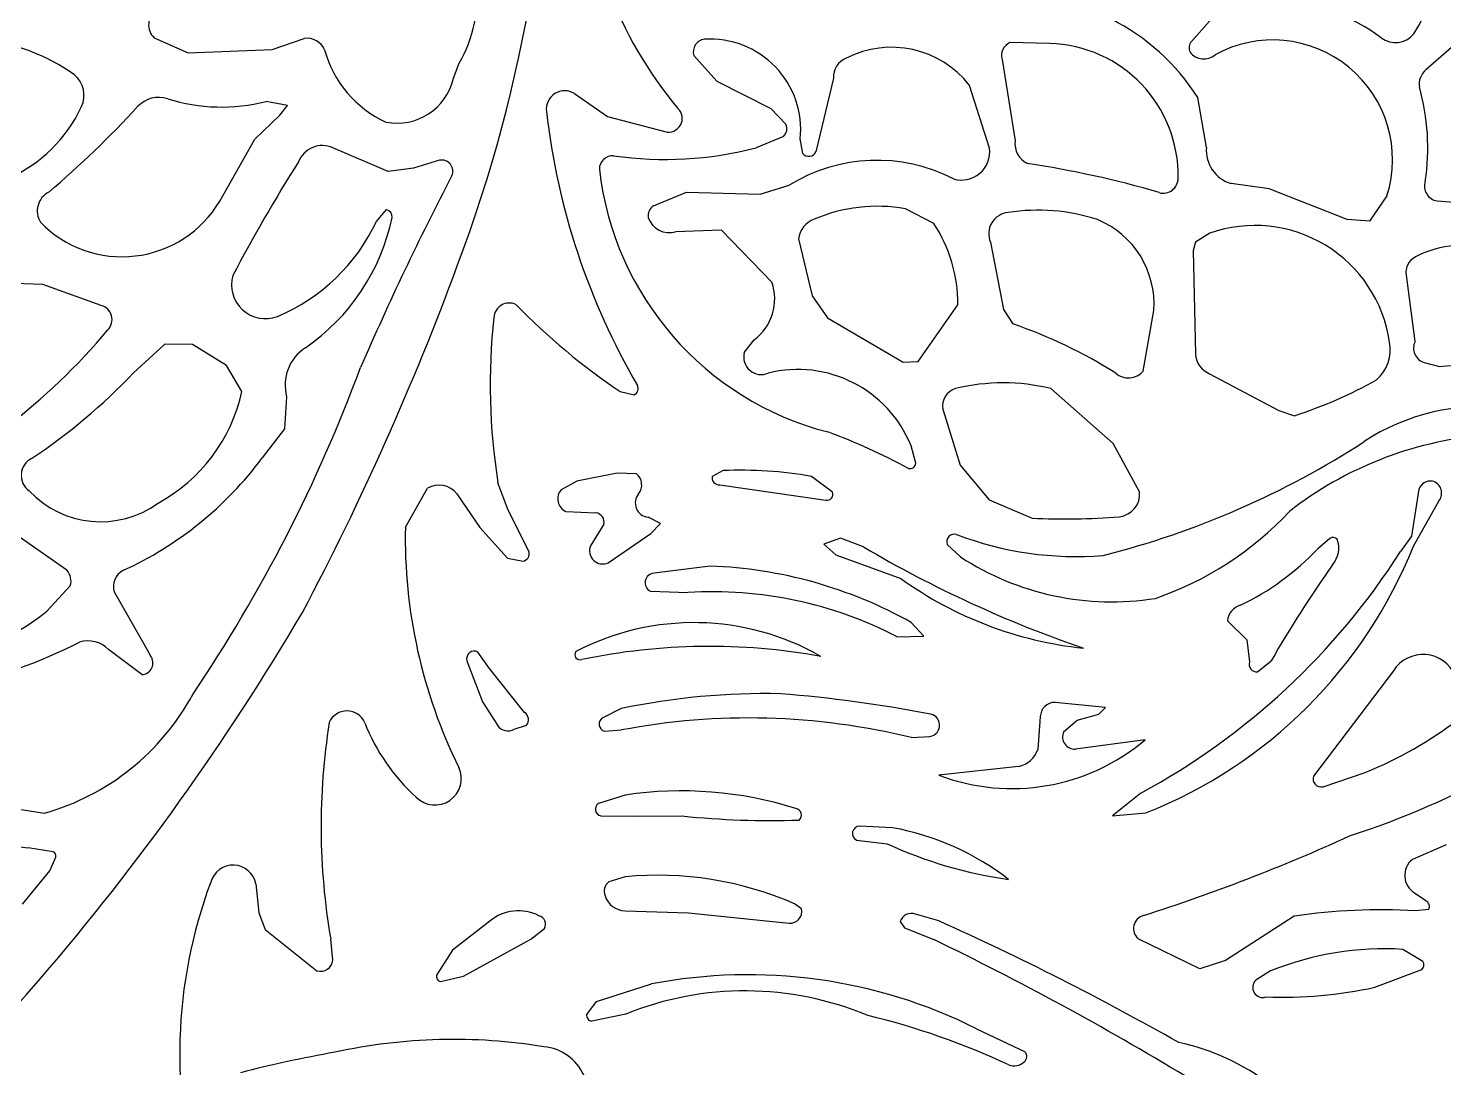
# Model space of a CAD drawing. Header units: millimetres. Extents: x 0.02 to 0.492, y 0.021 to 0.495.
# Drawn here: x 0.361 to 0.4272, y 0.159 to 0.2076 of the extents above; entities that cross this region are included whole.
import ezdxf

# ---------------------------------------------------------------- set-up
doc = ezdxf.new("R2010")
doc.units = ezdxf.units.MM
doc.header["$MEASUREMENT"] = 0
doc.layers.add('WHITE', color=7, linetype='Continuous')

msp = doc.modelspace()

# ---------------------------------------------------------------- linework, layer by layer
at = {"layer": 'WHITE'}
for p, q in [((0.416613896632568, 0.2083401539687111), (0.4153995422167286, 0.2069851199682378)), ((0.4285277449990156, 0.2075324986577693), (0.4263813585926057, 0.2056490886188972)), ((0.3668408220287025, 0.2071554327516458), (0.3684423588215196, 0.2064511809888252)), ((0.3723677477555726, 0.2066080877012831), (0.3738736107201102, 0.2071225803129094)), ((0.4087514828476118, 0.2068928662049995), (0.4069088219183936, 0.2069337213511643)), ((0.3684423588215196, 0.2064511809888252), (0.3723677477555726, 0.2066080877012831)), ((0.3921086534979248, 0.2063215688597174), (0.3931805271397928, 0.2051328998136631)), ((0.4065359496976096, 0.2061460783398762), (0.4071502846487554, 0.2023352618723866)), ((0.3808523698804632, 0.2052604292655277), (0.3811203323601468, 0.2059604931609584)), ((0.3931805271397928, 0.2051328998136631), (0.3957116063645452, 0.2038491728341124)), ((0.3986437333643971, 0.2052665928026315), (0.3978265350180344, 0.2018221310568279)), ((0.4059515691125118, 0.2019960685064044), (0.4050109157693764, 0.2049296971281936)), ((0.37308814835303, 0.2039838116145911), (0.3720861641124251, 0.2041734139720538)), ((0.3865299389300054, 0.2045418504103915), (0.3880644041213326, 0.2034648047144609)), ((0.4161045224670374, 0.2020221881491841), (0.4156937416700995, 0.2043541167627522)), ((0.3715640741458203, 0.2024108707985024), (0.3727244437480456, 0.2035404337167284)), ((0.3727244437480456, 0.2035404337167284), (0.37308814835303, 0.2039838116145911)), ((0.3880644041213326, 0.2034648047144609), (0.3907567251659511, 0.2027621636235802)), ((0.3957116063645452, 0.2038491728341124), (0.3964119768877355, 0.2031127669966093)), ((0.3699167210584548, 0.199513889243585), (0.3715640741458203, 0.2024108707985024)), ((0.3963012367899473, 0.2025367055358515), (0.3950304982285439, 0.2020055216792112)), ((0.3972106806596737, 0.2017446717658299), (0.3970913771561688, 0.2024195956450363)), ((0.377799576973699, 0.2008957680021496), (0.3752137281375535, 0.2020001902553064)), ((0.3802111022048767, 0.2014261078657771), (0.3789915154772991, 0.2010510181346307)), ((0.3789915154772991, 0.2010510181346307), (0.377799576973699, 0.2008957680021496)), ((0.3952069991725097, 0.199834121454398), (0.396575166121185, 0.2002582000475173)), ((0.419048122496454, 0.2000913910648818), (0.4172633929864475, 0.2003306953182417)), ((0.4226949933258773, 0.1986561216986996), (0.419048122496454, 0.2000913910648818)), ((0.3902163997892941, 0.1992872391838121), (0.3917624953128753, 0.1999358719382473)), ((0.3917624953128753, 0.1999358719382473), (0.3952069991725097, 0.199834121454398)), ((0.4245516151008772, 0.1997577196098983), (0.42373981064889, 0.1985707884605532)), ((0.4269017189703234, 0.1995172079384336), (0.4286982498165953, 0.1993833335519809)), ((0.3772550740585868, 0.198564790058792), (0.3777284623822073, 0.1991167737863877)), ((0.403341552106833, 0.1984699823151435), (0.4020101226666533, 0.199157683249675)), ((0.3934094495283794, 0.1981456116744775), (0.391258678070647, 0.1980779908654207)), ((0.3957610081147345, 0.1957185469006227), (0.3934094495283794, 0.1981456116744775)), ((0.42373981064889, 0.1985707884605532), (0.4226949933258773, 0.1986561216986996)), ((0.3970164091524553, 0.1977389702259274), (0.3976530276213293, 0.1950836618105777)), ((0.4059992989759424, 0.1975850066768751), (0.4066005820852814, 0.1944307497838763)), ((0.4155959279967151, 0.1975877638689974), (0.4154888118903633, 0.1972023716794553)), ((0.4162605260783264, 0.1980087951411198), (0.4155959279967151, 0.1975877638689974)), ((0.4154888118903633, 0.1972023716794553), (0.4155850577672178, 0.1923545384799274)), ((0.3616361961944622, 0.1956096655830322), (0.3603063261864156, 0.195654182565165)), ((0.3643692030230793, 0.194631290169267), (0.3616361961944622, 0.1956096655830322)), ((0.4254483380545109, 0.196051968651635), (0.425866640363422, 0.1929364552952292)), ((0.3976530276213293, 0.1950836618105777), (0.3983666378715594, 0.1940512663385)), ((0.4026032910341201, 0.1920004079864523), (0.404470316857467, 0.1946595665296507)), ((0.4066005820852814, 0.1944307497838763), (0.4070402119535602, 0.1937684445541375)), ((0.4131392443184429, 0.1915477419792955), (0.413638457327666, 0.1943898602576944)), ((0.3983666378715594, 0.1940512663385), (0.4019148174600443, 0.1919710628369505)), ((0.3673542015316561, 0.1928098307729369), (0.3658829130045671, 0.1914737717990388)), ((0.3686451258930382, 0.1928009261005564), (0.3673542015316561, 0.1928098307729369)), ((0.3702324152053499, 0.1918226129405606), (0.3686451258930382, 0.1928009261005564)), ((0.3944722657976845, 0.192424350166678), (0.3949378555490586, 0.1930231455662144)), ((0.3709595989473375, 0.1906023383770418), (0.3702324152053499, 0.1918226129405606)), ((0.4019148174600443, 0.1919710628369505), (0.4026032910341201, 0.1920004079864523)), ((0.4262940945729346, 0.1919544805952445), (0.42700828291828, 0.1917769178129652)), ((0.4162549569365512, 0.1914309344445678), (0.4194908904305662, 0.1897096405113133)), ((0.3730503089885757, 0.1903582920756376), (0.3729504020737583, 0.1888590521797258)), ((0.3886566214626627, 0.1906018480116426), (0.3893122172603046, 0.190451896986149)), ((0.411744394710916, 0.1881619092473527), (0.4088149641232564, 0.1907375274882864)), ((0.4037595726006594, 0.1897778561849792), (0.4045758232566354, 0.1871500217511985)), ((0.4194908904305662, 0.1897096405113133), (0.4202241378937911, 0.1894646409915998)), ((0.3729504020737583, 0.1888590521797258), (0.3719054064499267, 0.1874894177699096)), ((0.412972259296114, 0.1859094710642773), (0.411744394710916, 0.1881619092473527)), ((0.4024992694300396, 0.1872448748747825), (0.4022759942075585, 0.1880616461380041)), ((0.3934816975890246, 0.1868947089389958), (0.3929704595380081, 0.1866277145111621)), ((0.4045758232566354, 0.1871500217511985), (0.4059261324969324, 0.1855368342371232)), ((0.3834166448936534, 0.1850530534625696), (0.3829407422533169, 0.1863254105356909)), ((0.3866264363662604, 0.186404704194963), (0.3858920158899776, 0.1860013859979973)), ((0.3885160778172801, 0.1867848623023185), (0.3866264363662604, 0.186404704194963)), ((0.3894250832235674, 0.1867486718658691), (0.3885160778172801, 0.1867848623023185)), ((0.3933215607689421, 0.1862373400525024), (0.3982936795418374, 0.1855067999266283)), ((0.3986035891541925, 0.1858897136684861), (0.3976136794669025, 0.1866287997387051)), ((0.3786056246821829, 0.1842566282636511), (0.3796462318173123, 0.186074211055737)), ((0.3810218265945728, 0.1858107109293608), (0.3820937821496368, 0.1842337371863411)), ((0.4059261324969324, 0.1855368342371232), (0.407939060054994, 0.1846674459312532)), ((0.4260466118074979, 0.1860309438419107), (0.4256998292642136, 0.1838249095437987)), ((0.3844021574043227, 0.1831020604756664), (0.3834166448936534, 0.1850530534625696)), ((0.3861212710987729, 0.1849845876659755), (0.3875297421336705, 0.1849228568824346)), ((0.4257945787702784, 0.1833676267281409), (0.4269992494147997, 0.1854991463043331)), ((0.362759810690258, 0.1822331562324872), (0.3597421911601187, 0.1843401142668016)), ((0.3820937821496368, 0.1842337371863411), (0.383385582442831, 0.1828036417341061)), ((0.3879009027775859, 0.1843829240677121), (0.3872747506675617, 0.1833795650128662)), ((0.39055014939056, 0.1844264989217567), (0.3899685236736733, 0.184716058070267)), ((0.390102165148335, 0.1839482363174084), (0.39055014939056, 0.1844264989217567)), ((0.3881039812731383, 0.1825845996480192), (0.390102165148335, 0.1839482363174084)), ((0.39897733694464, 0.183733234954455), (0.3981884325417676, 0.1834577152761587)), ((0.4000565578429208, 0.1833228277135298), (0.39897733694464, 0.183733234954455)), ((0.4218876580181231, 0.1837265888009553), (0.4213117623914021, 0.1832296447888316)), ((0.4256998292642136, 0.1838249095437987), (0.4251860541899122, 0.1831035137483326)), ((0.3981884325417676, 0.1834577152761587), (0.3987615830810048, 0.1829493859445517)), ((0.3987615830810048, 0.1829493859445517), (0.4017968828310708, 0.1818496883091747)), ((0.4039635521765838, 0.1834334312224931), (0.404589638347738, 0.1828582400130299)), ((0.383385582442831, 0.1828036417341061), (0.3841182885561212, 0.1826516065631764)), ((0.3928771069917947, 0.1824302369455088), (0.3902554307930397, 0.1820972185522249)), ((0.3618294927033989, 0.180325332503485), (0.3629231587642988, 0.1814989851652259)), ((0.3649824504755503, 0.1812255197654534), (0.3663698733822825, 0.1787882944058211)), ((0.3900859838874932, 0.181248805696179), (0.3918340636111343, 0.1811890737577895)), ((0.4028766195001249, 0.179154778221833), (0.4022824967344233, 0.179794042571018)), ((0.4170912338363576, 0.1798597220921647), (0.417990582360944, 0.1789759231358544)), ((0.4016302796518144, 0.1791133378528181), (0.4028766195001249, 0.179154778221833)), ((0.417990582360944, 0.1789759231358544), (0.4181154445104281, 0.1779445045411283)), ((0.3662699592279819, 0.1773466235466395), (0.3647114978108959, 0.1785311681636114)), ((0.3663698733822825, 0.1787882944058211), (0.3666843941696767, 0.178228180642502)), ((0.3825486585929737, 0.1776302468652081), (0.3820043584660954, 0.1784050512016478)), ((0.3814884699089954, 0.177993990442174), (0.3822141762594652, 0.1760721443112757)), ((0.3841899280053491, 0.1755752335445817), (0.3825486585929737, 0.1776302468652081)), ((0.4184908591641791, 0.1774712046000262), (0.4191302964931036, 0.1779897182569043)), ((0.424857720314151, 0.1775317359081963), (0.4211127242102752, 0.1725979814711275)), ((0.3822141762594652, 0.1760721443112757), (0.3829155925881714, 0.1749764398881992)), ((0.388702437558743, 0.1757593151257503), (0.3878468065411729, 0.1753304317906129)), ((0.4113841493987668, 0.1758085687956742), (0.4090186327752751, 0.1760501339053793)), ((0.4110657445161326, 0.1754958543401165), (0.4113841493987668, 0.1758085687956742)), ((0.3837027318617515, 0.1747944943507901), (0.384271856080065, 0.1749789874160448)), ((0.4083271784729456, 0.1753809898072476), (0.4082179928040748, 0.1738469930160698)), ((0.4094190916555684, 0.1746658250781265), (0.4100578676472733, 0.1752142265410302)), ((0.4100578676472733, 0.1752142265410302), (0.4110657445161326, 0.1754958543401165)), ((0.3879233314336017, 0.174695958226324), (0.3887180885051129, 0.1747565224287711)), ((0.4022944953646582, 0.174398643479567), (0.4031630094532756, 0.1744514118169329)), ((0.4132410673512933, 0.17430143323542), (0.4099705860579153, 0.1738662012319459)), ((0.4073122864052208, 0.1730540795555425), (0.4035832232765554, 0.1726403650773201)), ((0.4215626096654361, 0.1721003192153575), (0.4235369463256833, 0.1727669692143102)), ((0.3889010994656303, 0.1717106589168346), (0.3876404511934525, 0.1713122515938306)), ((0.4130368876447006, 0.171803808658845), (0.4117110567691471, 0.1707354106007042)), ((0.3594844018278124, 0.171216544871779), (0.3617080921809883, 0.1708631219246619)), ((0.3877620131949384, 0.1707351328790884), (0.3893820195573748, 0.1707169255989716)), ((0.3893820195573748, 0.1707169255989716), (0.3915695308739663, 0.1707308686177101)), ((0.4117110567691471, 0.1707354106007042), (0.4132735401301527, 0.1708763281691862)), ((0.4014107442006634, 0.170182188424768), (0.3998664283594761, 0.1702568448807141)), ((0.3621152022252945, 0.1690601483948964), (0.360957247607051, 0.1692485673926029)), ((0.3997303223484333, 0.1696034487377781), (0.40115303955014, 0.1694324723291713)), ((0.4273200556453308, 0.1693757963248792), (0.4257484993874004, 0.1686956905753304)), ((0.3619603410399766, 0.1681604218754339), (0.3622505881941441, 0.1688083985444564)), ((0.3606788169435736, 0.1666057688625919), (0.3619603410399766, 0.1681604218754339)), ((0.3888901597049543, 0.1678872522174516), (0.388127750054255, 0.1676541470145861)), ((0.3716148787427656, 0.1675540999335527), (0.3717507674843226, 0.1662061675322504)), ((0.425847704043906, 0.1671309227848065), (0.4263740675139588, 0.1667685204394386)), ((0.3888891724991233, 0.1662976323927257), (0.3918531466795106, 0.166197073970185)), ((0.397148800181379, 0.1663813231046846), (0.3968271138479773, 0.1666217906906668)), ((0.4265125535483605, 0.1663522277396143), (0.4258785251035189, 0.1662925566028133)), ((0.3717507674843226, 0.1662061675322504), (0.3720394138548863, 0.1654235033176856)), ((0.3825665864908713, 0.1658122291219132), (0.3808140346588574, 0.1644437657270428)), ((0.3918531466795106, 0.166197073970185), (0.3947376446475678, 0.1659071921455154)), ((0.3947376446475678, 0.1659071921455154), (0.3965757255134758, 0.1657164750493026)), ((0.4017675268451725, 0.1657853279856128), (0.4019713804153282, 0.1654978257543402)), ((0.4035798455074684, 0.1658164898925472), (0.4024811204428111, 0.166133568793191)), ((0.4202182871586955, 0.1660395409670429), (0.4169971075695559, 0.1639715743049696)), ((0.3720394138548863, 0.1654235033176856), (0.3744694322979139, 0.1634872909232908)), ((0.3813340158005391, 0.1632354476346948), (0.3844789333924036, 0.1649731571444751)), ((0.3844789333924036, 0.1649731571444751), (0.3851225836949418, 0.1654689746312304)), ((0.4019713804153282, 0.1654978257543402), (0.4033433214666425, 0.1649507344368448)), ((0.4158025817112936, 0.1635732967962613), (0.4129103451355823, 0.1649877250684892)), ((0.3752142236738071, 0.1639893688592336), (0.3751146288707098, 0.1649680810158014)), ((0.3808140346588574, 0.1644437657270428), (0.3800651629853652, 0.163278842894696)), ((0.4262300675156892, 0.1639214554133681), (0.4253049208006034, 0.1644884608071467)), ((0.4169971075695559, 0.1639715743049696), (0.4158025817112936, 0.1635732967962613)), ((0.3802496200399628, 0.1629824285211051), (0.3813340158005391, 0.1632354476346948)), ((0.4191073750122395, 0.1634779980060951), (0.4184131268571516, 0.1630394610531997)), ((0.4239892586825336, 0.1627141987705318), (0.4261806508877272, 0.1635383727015486)), ((0.3875519755625505, 0.1620560370200204), (0.3901287799814682, 0.1628697380099576)), ((0.3870993682292745, 0.1614470103544714), (0.3875519755625505, 0.1620560370200204)), ((0.3889302731247275, 0.1614630281163785), (0.3873377838929658, 0.1611281983903076)), ((0.4053364035779196, 0.1607762240758045), (0.4076124647995693, 0.1596901801437443))]:
    msp.add_line(p, q, dxfattribs=at)
for centre, radius, start, end in [((0.3157785748365341, 0.2210578553103903), 0.0697327697774539, 339.3596614716636, 23.8060926921506), ((0.4057798232460907, 0.2159862510236993), 0.0188412431731518, 180.2722249396724, 220.0869861308453), ((0.4217288390440663, 0.2100895975578846), 0.0049256057212644, 326.0110012317197, 47.85603359467176), ((0.3757981650256237, 0.2090822131036362), 0.0061701378053636, 329.6062239059418, 7.156091949566752), ((0.4071268669299467, 0.1989737522822706), 0.0101163068733751, 32.13058190594206, 94.69767450966306), ((0.4191665840713107, 0.2003123712916245), 0.008546570009762, 53.22710411869727, 87.43136790594174), ((0.3674615494107772, 0.2077669553002581), 0.0008713565919408, 128.5447458151929, 224.5720119059431), ((0.3575758928766158, 0.197525107189757), 0.009647758751985, 54.90065022575216, 83.30909290594175), ((0.3740051023096613, 0.2062369415739131), 0.0008953468680537, 23.51263177462214, 98.44506390594333), ((0.3926755901104144, 0.2065001374099997), 0.0005943936824455, 96.94506175726525, 197.4829119059426), ((0.3928590127408538, 0.202844225421633), 0.0042536124636827, 354.2707319059418, 93.44087245763576), ((0.4013625766256415, 0.2020880044324389), 0.0046244562799117, 37.91503790594194, 117.2234048165565), ((0.407158336889634, 0.2063335194858499), 0.00065, 112.5735559059432, 196.7604549059402), ((0.4085839385539862, 0.2006982805756865), 0.0061968509913679, 358.9627018325818, 88.45070490594216), ((0.4157881455152317, 0.2066818586483552), 0.0004929299663688, 142.0319529059399, 203.6088629621992), ((0.4192147380564341, 0.2014540326984945), 0.0055999763108469, 342.3672709059418, 118.8693714171215), ((0.424955565551386, 0.2080421429704684), 0.0011106757991631, 232.728162787906, 320.5235036687255), ((0.3798844193743127, 0.2079759959611549), 0.0052436639371524, 195.279531543708, 245.36144348965), ((0.3995773410040855, 0.2053250185858677), 0.0009354340153272, 110.6752083583303, 183.5809379059418), ((0.4159848936880265, 0.2069896415730061), 0.0008219931326105, 217.9228481648094, 309.7936359248679), ((0.3623054177889797, 0.2044624294338523), 0.0012581698292691, 335.3623795396491, 49.45318006876451), ((0.4268964098785222, 0.2049891429242334), 0.0008371416529057, 127.9700779059434, 189.0036020270116), ((0.3782233902701153, 0.2058530476287371), 0.0026949453270963, 258.7660922411367, 347.2968429059417), ((0.4161008568658954, 0.202021658919313), 0.0103644145026517, 351.193143226566, 15.88302859114319), ((0.3670729302102508, 0.2030101238607976), 0.0013586317038784, 72.53434545967214, 137.2277209251698), ((0.3700158828538522, 0.2123068475365499), 0.008392782973345, 252.4182183159014, 284.2807829059419), ((0.3860670501371281, 0.2038123924510669), 0.000863929944494, 57.60220090594104, 187.0576243575769), ((0.3572596157883483, 0.2068137838465251), 0.0068249260355024, 253.636581905942, 335.0785340409708), ((0.3307949213344848, 0.236476696111053), 0.0479982880014146, 310.4139817898944, 317.3106526805004), ((0.4179145730853633, 0.2074563257261639), 0.0329192049750576, 186.5412072469889, 210.220336898586), ((0.3909208686620355, 0.2033858306579613), 0.0006449059288614, 255.2546679059405, 46.47496527590195), ((0.3959884498042923, 0.202895509523573), 0.000476, 311.0802549059391, 27.15654690593944), ((0.3747131507191712, 0.2009229621219867), 0.0011878544536305, 65.07616590594077, 158.7150172613997), ((0.4081825614257705, 0.2022025587873798), 0.0010407715662598, 172.6745879059415, 243.8736351933998), ((0.3803093326794083, 0.2009175270515885), 0.0005179803767397, 335.5082140865098, 100.9318519059419), ((0.388320334763891, 0.2009994002490132), 0.0006340924303036, 87.181690239128, 178.8759597932476), ((0.3907597865641896, 0.2185027730034904), 0.0170410762387968, 261.8756645168663, 284.5137769059419), ((0.4006764464972062, 0.1936019735868396), 0.0078183023360934, 62.74478796852371, 121.639588905942), ((0.3974943978844962, 0.2019758871120745), 0.000366, 219.1783119059445, 335.1591929059388), ((0.4046320667035136, 0.2018283580817917), 0.0013301178120287, 253.6159916981715, 7.243526905941662), ((0.4177069891351089, 0.2018773379585736), 0.001609, 174.8349559059414, 253.9964569059422), ((0.4394182630197512, 0.1597469843318258), 0.0778612131191733, 147.6983849318915, 152.2195198374491), ((0.4019786570857299, 0.2026304726251263), 0.0143836575919474, 186.4613417194698, 255.49831816329), ((0.4011435144748048, 0.1567159653444294), 0.0450355564764556, 73.55107744506562, 81.59767194401904), ((0.5092300421042816, 0.1341024179841092), 0.1446887757751403, 152.5934742797595, 156.5347738040682), ((0.4140858617723695, 0.2005757878588004), 0.0006939888253721, 254.105736654101, 0.8511756468487396), ((0.4270206873718957, 0.2002184945442919), 0.0007113061114097, 162.2941277833466, 260.3718329059429), ((0.3623688231198807, 0.1990495576160752), 0.0009932337828036, 117.3513582191677, 211.8184271614068), ((0.3653440577911689, 0.2022197602775498), 0.0053132840511717, 224.0441971263763, 329.3850979059418), ((0.3776253456587741, 0.1987705898886883), 0.0003612151016749, 355.1881657836527, 73.41294790594162), ((0.3905314988679253, 0.1988204202155568), 0.0005632116640102, 124.0190359059433, 188.5542301186491), ((0.4007109781351104, 0.1917081788016891), 0.0075619371218227, 80.10747990594186, 113.127318748874), ((0.4068990442852876, 0.1979894389212793), 0.0009864618908009, 94.19379207569365, 204.2037439059431), ((0.4082369773257685, 0.1902581563786507), 0.0088284385998008, 71.76969540146635, 99.19061101838554), ((0.369158131171252, 0.2023656851935336), 0.0089446793092913, 292.7715468858075, 334.8535369059419), ((0.3683385635410007, 0.2007644450639174), 0.0098567992231967, 304.5433050124532, 348.149646244931), ((0.3909595898604132, 0.1990759879430437), 0.0010418502408911, 199.0087034875859, 286.6828669059432), ((0.3981168863547315, 0.1976215164873451), 0.001106727361836, 109.8639733849166, 173.9078939059407), ((0.3975203301472642, 0.1946731579977127), 0.0069499999999999, 359.8879519059419, 33.11393290594211), ((0.4093955258200204, 0.1947026917618345), 0.0042544484164876, 355.783209905942, 67.86089582730635), ((0.4183776596357248, 0.1920148111115344), 0.0063568938206319, 8.12023622019447, 109.4537169059417), ((0.4281200708458487, 0.1925828885156577), 0.004863641917464, 25.77376090594174, 117.3912064663151), ((0.4262839086844261, 0.1961604352957886), 0.0008425813257311, 118.4518052965614, 187.3962889059421), ((0.2558367113220908, 0.2426871368490391), 0.1334543534039188, 332.111544642467, 339.7411698296783), ((0.3720510106682454, 0.195594926614825), 0.0015826426350975, 163.7820001081492, 291.0798841724244), ((0.3935055838446587, 0.1949339416738028), 0.002388, 306.8540549059416, 19.181496905942), ((0.3641815071023787, 0.1939631434016463), 0.000694009986765, 316.3749845159916, 74.3088749059409), ((0.3834784073755972, 0.1940077970681624), 0.0007351119091851, 65.573049743091, 175.8760182168484), ((0.4057628444126931, 0.2160143105385866), 0.0306335782320557, 224.1492530496453, 236.0538049059419), ((0.3418591204175432, 0.2126059913070147), 0.029775962557994, 307.3406073637558, 320.0450729318438), ((0.4117084086974136, 0.190922740810444), 0.0291326977517354, 173.8165991795554, 189.0796029059419), ((0.3993310071832652, 0.1714800334189326), 0.0235840011262352, 57.89677977932119, 70.92031590594192), ((0.4228192270400821, 0.1925587362634722), 0.0018851259520685, 311.6584913719258, 10.82334230983773), ((0.4265161664004571, 0.1926351714967709), 0.000716, 155.1156889059412, 251.9313569059435), ((0.3750483475232384, 0.1909036817996246), 0.002071136870665, 122.7585911530789, 195.2676659059426), ((0.3952632774100712, 0.1922118830845143), 0.0008190492243655, 164.9651229059415, 293.3120788301013), ((0.4166537425553554, 0.1924249218842444), 0.001071, 183.768048905942, 248.1394499059425), ((0.4235767231929053, 0.2577546521684034), 0.0660669132987579, 272.977320905942, 277.630720717184), ((0.3455787293932961, 0.2107838466392886), 0.0280203294494597, 303.6680653485058, 316.4375199059419), ((0.3087652894826227, 0.2168407694238717), 0.0722505365240781, 325.9868866999673, 339.6508741351955), ((0.3969793433940733, 0.1859177323610086), 0.0057140945147227, 22.03651790594213, 104.0989347685691), ((0.4124573411848381, 0.1921351966439615), 0.0009000527021558, 228.8125852582411, 319.2553369059421), ((0.3892006126375157, 0.1907381145215887), 0.0003072068837461, 291.3022709059379, 29.03412785643759), ((0.4065943735451722, 0.181618976693956), 0.0093850408152687, 76.31347890594184, 103.7979861138686), ((0.4137540597914328, 0.2094698174859166), 0.02102543690912, 287.9222549059419, 299.3897545780048), ((0.3632473368057559, 0.192311934444993), 0.0078994750493958, 298.6056150332325, 347.5012129059419), ((0.4046035231390548, 0.1899148002916394), 0.0008549890055474, 106.8249547307369, 189.2167989059421), ((0.4289772775057054, 0.1798988220252655), 0.0099982469987751, 83.30999440083697, 123.2891789011224), ((0.388603060032996, 0.1620039483223822), 0.0284337378148842, 61.53787971390073, 69.89511106154829), ((0.401269116667735, 0.2225391590924586), 0.0408540379246909, 284.1620753937318, 302.9494623636053), ((0.430559703600658, 0.1713643350779473), 0.0172481477610238, 95.2404589059419, 127.8134119533441), ((0.3614946101131506, 0.1866773881479929), 0.0008740413178276, 115.9123710290229, 235.5656213513661), ((0.3583805948668368, 0.1975573774288159), 0.0168607336747678, 294.5197180744338, 323.335757905942), ((0.394338242114072, 0.1679680809383029), 0.018946, 80.04452690594184, 92.59121290594189), ((0.4022266164598569, 0.1872644884552301), 0.000273357521732, 254.5824351220009, 355.8854549059391), ((0.380181830009835, 0.1851479094978379), 0.00107, 38.27529490594186, 120.0369939059411), ((0.3889969075516149, 0.1862287181202164), 0.0006735623977555, 321.9587589166361, 50.52895390594231), ((0.3932846475952534, 0.1865572172439497), 0.000322, 167.3534759059411, 276.5826989059443), ((0.4265896823346944, 0.1858327447646126), 0.000578107664498, 80.6824558275515, 159.9499349059432), ((0.4265358230111135, 0.1858444360601354), 0.0005779178549721, 323.3109409059429, 75.21725188121158), ((0.3643435395731132, 0.1890839389007564), 0.0045779503033147, 223.0904745462753, 305.9232996166207), ((0.3863888335877097, 0.1855791583636338), 0.000652, 139.6399769059426, 245.7717999059446), ((0.3900394573041875, 0.1853820141347664), 0.0006697231217313, 139.8719060901096, 263.9201219059416), ((0.398332615991463, 0.1857921557621925), 0.000288, 262.2300459059404, 19.80029290594114), ((0.411915119476547, 0.185797828881396), 0.0010630186146595, 276.1546389060415, 6.028533905941607), ((0.3874610882434137, 0.1844781247795315), 0.00045, 347.7863799059428, 81.22444490594565), ((0.4087954337309853, 0.1953548137201996), 0.0152520156176938, 288.8126212645172, 317.1928633425984), ((0.4030122824833158, 0.1837742632962643), 0.0244114239851624, 178.8677729059419, 206.192398052168), ((0.4093976802928569, 0.2173388496638015), 0.0327039476952474, 267.4437179059419, 274.6150917008117), ((0.4043154354748177, 0.1835511004494335), 0.0003710362550274, 74.86159484109395, 198.4898549059422), ((0.4099898562110326, 0.1984226215775184), 0.0155481964075198, 248.9780962476749, 274.7031209240996), ((0.4220302279365841, 0.1834855439544369), 0.0002800514232834, 46.27176363523419, 120.6028869059438), ((0.4211019635046952, 0.183272499582304), 0.0011962907189331, 319.3977079291533, 20.31946127083322), ((0.3840225882043714, 0.1830265871529073), 0.000387, 284.3170719059428, 11.24597990593882), ((0.3878434237315918, 0.1831427804140289), 0.000616, 157.3940879059398, 295.0230619059395), ((0.4287055086446694, 0.232031780256219), 0.0565095075172927, 239.5374039059419, 251.0404576705446), ((0.4116754706400684, 0.1937535540899415), 0.012996802995721, 236.961797905942, 279.0231969333282), ((0.3972089122130393, 0.2010027566319267), 0.033213, 298.4609469059418, 327.3896609059419), ((0.4050333466347182, 0.1916572144870938), 0.022355, 291.6296889059419, 338.2340599059418), ((0.4122177819494092, 0.191899559087523), 0.012564549105559, 295.8665403946839, 316.3675259059418), ((0.3622058131303238, 0.1817246380876911), 0.000752, 342.538169905943, 42.54903490594235), ((0.3657945705061896, 0.1814763338999604), 0.0008499686313236, 119.3544254583278, 197.1627149059429), ((0.3920867732376541, 0.1615141633761921), 0.020931, 60.8491179059418, 87.83605390594182), ((0.4700976061711408, 0.1485747077313675), 0.058846490974691, 144.8021193749831, 150.0092579059421), ((0.3902730689088567, 0.1816525682437009), 0.000445, 92.2715829059436, 245.1391599059383), ((0.4122027364178044, 0.1962892195511101), 0.0177983665361562, 234.2215789059418, 264.0105041506563), ((0.3930238584734321, 0.1626502141060836), 0.018577, 62.40079790594189, 93.6721169059419), ((0.3553171246868344, 0.1882603779692046), 0.0102652756283604, 282.4020760825341, 309.3760549059418), ((0.271318025387672, 0.2406286650923296), 0.118931843955169, 319.3308888012343, 329.498568676273), ((0.417905333537314, 0.1798042443812693), 0.0008159878059772, 104.6181363102487, 176.1015439059426), ((0.3921150254923248, 0.1678251625551086), 0.0119557639454681, 60.21581568012297, 117.557802478153), ((0.3637432183501097, 0.17754418558089), 0.0013826423010945, 45.5480479059424, 106.3315674241913), ((0.3526654395610342, 0.1996919340423622), 0.0234043605732084, 281.8898618932063, 297.174959093068), ((0.3662401744815896, 0.1778988208563779), 0.000553, 273.0874619059412, 36.55451190594393), ((0.3818331802231358, 0.1780906279055368), 0.000358, 61.43525590594214, 195.6605209059429), ((0.3867853820539143, 0.1782854091209269), 0.0002449228824916, 145.4020259143894, 287.7149218553652), ((0.3928418031934139, 0.1493060596566655), 0.0293618444173717, 79.7751616405111, 101.7551788228963), ((0.4262407255550846, 0.1766521806208209), 0.001639, 23.50439790594212, 147.5447029059415), ((0.4184678415218545, 0.1778384840415171), 0.000368, 163.2558089059434, 273.5860739059413), ((0.4109787768016297, 0.2065913884299548), 0.0386454532748615, 287.8217074278383, 311.0058757072683), ((0.3586283960263306, 0.1818280266087029), 0.0113891906268672, 285.688378905942, 331.6801638764745), ((0.3954457286330618, 0.1436499566352485), 0.0328097984935072, 88.72561458737846, 101.8603359059419), ((0.3909136076558724, 0.1113239264460705), 0.0653399251617137, 79.25340330098605, 85.38096970293184), ((0.3758710174385074, 0.1747511106710862), 0.0008989398172159, 22.33588518389206, 156.5510846377697), ((0.3839728391284943, 0.1752416523407557), 0.000398, 318.7030159059457, 56.94461790594409), ((0.4090188009195764, 0.1753581339258074), 0.000692, 90.013921905943, 178.1072489059412), ((0.4054876786165167, 0.1702432902530549), 0.0308277469718121, 170.9190484356612, 189.8528789059419), ((0.3855305836852473, 0.1786203505902364), 0.0095067816228341, 201.7811636772381, 227.4984249868482), ((0.3834050803883254, 0.175300431699053), 0.000587, 213.5005619059429, 300.4690169059382), ((0.3880292747314958, 0.1750305878986953), 0.000351, 121.3223509059417, 252.4322839059397), ((0.3946836332931195, 0.1433694092072229), 0.031949, 76.21854590594191, 100.7614789059418), ((0.4030745808869779, 0.1749812238279601), 0.0005371409297067, 279.4756389059428, 87.58001706794873), ((0.4163949897979847, 0.1903529019935015), 0.0189808475774337, 292.102935905942, 307.3130047118566), ((0.4070025905428901, 0.1816663847702921), 0.009652, 249.2515859059417, 310.2662429059419), ((0.4099372815180575, 0.1744332239895358), 0.000568, 155.8260079059406, 273.3614519059438), ((0.4070797883457624, 0.1742333796243749), 0.001202, 281.1527899059428, 341.2491759059419), ((0.3799884494606605, 0.1724770584986865), 0.0012349465225102, 224.5052384953939, 25.0211690884822), ((0.3614626719056941, 0.1760935784236042), 0.0068636455135874, 212.037865337427, 265.7770379059419), ((0.4214747986146076, 0.1724731170417358), 0.000383, 160.9728119059429, 283.2541959059432), ((0.3915334273373943, 0.1541096035709711), 0.0177968058738813, 72.48919886720047, 98.50583490594187), ((0.3878277735791369, 0.1710503464128557), 0.000322, 125.5734789059388, 258.215876905937), ((0.3968351408585042, 0.1707769257057578), 0.0003093732237706, 310.9216272973568, 80.11907097329448), ((0.3956614828632571, 0.2101929015595585), 0.0396736198876053, 264.0799639059421, 271.9880294067825), ((0.3998801259990988, 0.1699131177001351), 0.000344, 92.2820479059416, 244.1844309059364), ((0.3991503910831602, 0.1578002108917282), 0.0125866025536882, 52.32412673761421, 79.65446690594204), ((0.3866059726219425, 0.2491130615275755), 0.0871835629815995, 287.7296015928939, 294.5332572919006), ((0.3620219442935931, 0.1688477173280188), 0.000232, 350.2425579059389, 66.29836890594196), ((0.4097083630894042, 0.1880514656500293), 0.020490497142423, 245.3214829059419, 261.9621821613628), ((0.3705463970790681, 0.1673435526396977), 0.0010890285710703, 11.14747290594104, 164.4146586161592), ((0.4263371297294539, 0.1679474804976022), 0.000952, 128.1927669059427, 239.0625089059429), ((0.3909960103603178, 0.1596019455506539), 0.0229507769223658, 159.5088787261035, 197.0762299059418), ((0.3885010801280308, 0.1672020925530195), 0.0005862837028332, 129.5516649059406, 200.5979725916616), ((0.3904037567823288, 0.1518575540017217), 0.0161010000000003, 66.48797690594193, 95.39413490594143), ((0.3889017835469074, 0.1672922526556896), 0.0009947002091206, 197.3374604219838, 269.2735709059404), ((0.3838992539944118, 0.1642128077739377), 0.0020818624650424, 62.65320146137926, 129.8016889059419), ((0.3966226505172877, 0.1662554361276907), 0.000541, 265.0240529059434, 13.45567890594163), ((0.4242830194065873, 0.1385463924432207), 0.027792, 86.70890790594187, 98.40998790594185), ((0.4262235454352912, 0.1664872659215485), 0.000319, 334.9558069059385, 61.84515590594114), ((0.3847598931965083, 0.1656623063983943), 0.000411000693246, 331.9402029059425, 76.53288513858713), ((0.4022855007671332, 0.1656291741634737), 0.000541, 68.80218290594105, 163.2234939059419), ((0.3489316198769269, 0.0440676646279221), 0.133451133445478, 60.41998003371691, 65.82657690594195), ((0.4133173779146633, 0.1654646114713242), 0.0006269739424054, 104.9564668695108, 229.5185319059408), ((0.3400046540687645, 0.0342526113391469), 0.145237, 58.85114690594189, 64.14433490594189), ((0.4244539247228118, 0.1501967745988792), 0.014317, 86.592355905942, 111.9279679059419), ((0.374634036723927, 0.1640465711597885), 0.000583, 253.6000659059403, 354.3692419059407), ((0.4259948058857484, 0.1637570748625794), 0.000287, 310.3566519059431, 34.94253190594405), ((0.2838725754331531, 0.2307594207251706), 0.1029800643932965, 301.740024372967, 318.9436538282623), ((0.3803033492831128, 0.1632214644356254), 0.000245, 166.4556599059435, 257.3318999059431), ((0.394650903300756, 0.1394370978325223), 0.023865, 63.40072590594199, 100.9228869059419), ((0.4187345633838554, 0.1627019008431035), 0.0004661205167546, 133.5984229059436, 289.0627556682891), ((0.3945086699611209, 0.1476301415815675), 0.0149153364410341, 67.3374897746747, 111.9627729059419), ((0.4196686508716496, 0.1824238194754372), 0.0201776311837319, 267.7793244648278, 282.364408905942), ((0.3873537731329949, 0.1613887081678655), 0.000261, 167.0923639059448, 266.4877779059389), ((0.3919896831654293, 0.1272053626570034), 0.0351735583067981, 64.98753773848279, 76.40818551070925), ((0.3853289223362227, 0.1027519302447561), 0.0577952397306591, 99.98364809675545, 104.4646923715555), ((0.3808750851743461, 0.1343050098295376), 0.025970438471998, 80.6491778919328, 102.375573599594), ((0.3848773325626861, 0.1576549486898727), 0.0022857665847497, 324.8072609059417, 84.54216977766261), ((0.4073672502547373, 0.1594739092071348), 0.0003269606872686, 308.0757197770469, 41.4112039059434), ((0.4126105818330303, 0.1497017181137142), 0.0106531565352822, 52.59749990594167, 78.09479443971223), ((0.4071019963297973, 0.1597359117994441), 0.000698389705962, 249.8665082127991, 311.9533659984227)]:
    msp.add_arc(centre, radius, start, end, dxfattribs=at)

doc.saveas('drawing.dxf')
